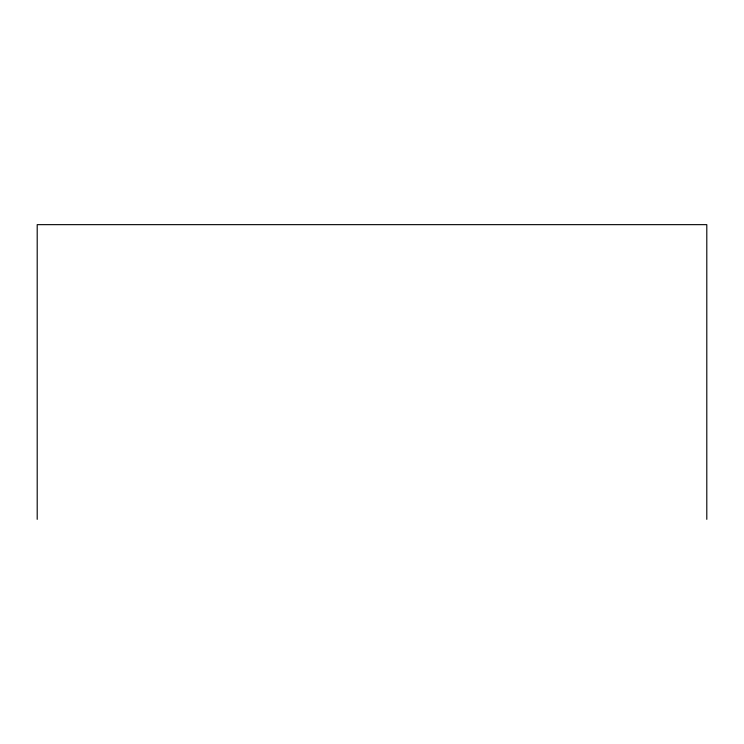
<?xml version="1.0" encoding="UTF-8"?>
<svg xmlns="http://www.w3.org/2000/svg" width="744" height="744" viewBox="0 0 744 744"><rect width="100%" height="100%" fill="white"/><g stroke="black" fill="none" stroke-linecap="round" stroke-linejoin="round"><path stroke-width="1.12" d="M706.8 519.349L706.8 224.651L37.2 224.651L37.2 519.349"/></g></svg>
